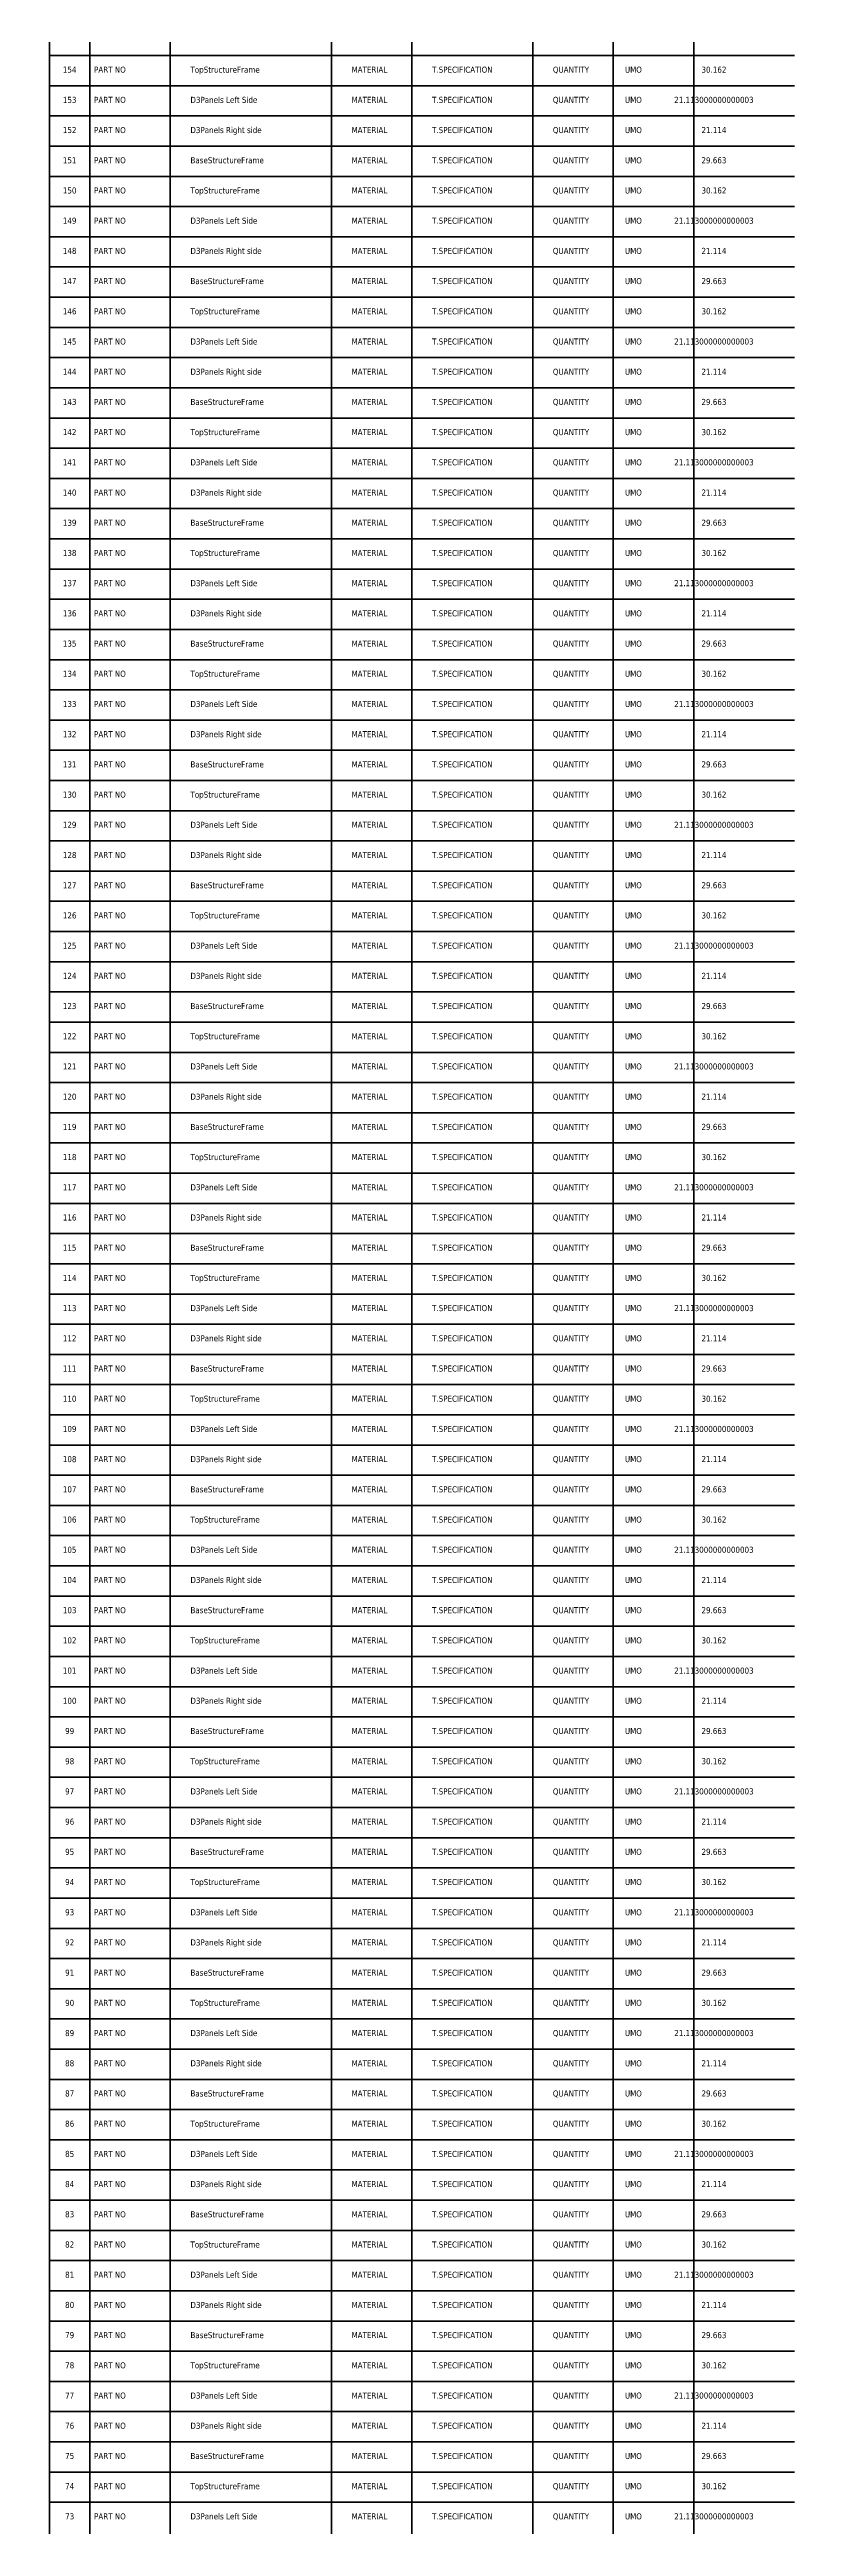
# Model space of a CAD drawing. Header units: metres. Extents: x 849 to 1219, y 30 to 9865.
# Drawn here: x 849 to 1219, y 1258 to 2488 of the extents above; entities that cross this region are included whole.
import ezdxf
from ezdxf.enums import TextEntityAlignment as Align

# ---------------------------------------------------------------- set-up
doc = ezdxf.new("R2010")
doc.units = ezdxf.units.M
doc.layers.add('Default', color=7, linetype='Continuous', lineweight=50, true_color=0x000000)
doc.styles.add('Default', font='tahoma.ttf')

msp = doc.modelspace()

# ---------------------------------------------------------------- linework, layer by layer
at = {"layer": 'Default'}
for p, q in [((849, 160), (849, 9865)), ((869, 9865), (869, 160)), ((909, 9865), (909, 160)), ((989, 9865), (989, 160)), ((1029, 9865), (1029, 160)), ((1089, 9865), (1089, 160)), ((1129, 9865), (1129, 160)), ((1169, 9865), (1169, 160)), ((849, 2485), (1219, 2485)), ((849, 2470), (1219, 2470)), ((849, 2455), (1219, 2455)), ((849, 2440), (1219, 2440)), ((849, 2425), (1219, 2425)), ((849, 2410), (1219, 2410)), ((849, 2395), (1219, 2395)), ((849, 2380), (1219, 2380)), ((849, 2365), (1219, 2365)), ((849, 2350), (1219, 2350)), ((849, 2335), (1219, 2335)), ((849, 2320), (1219, 2320)), ((849, 2305), (1219, 2305)), ((849, 2290), (1219, 2290)), ((849, 2275), (1219, 2275)), ((849, 2260), (1219, 2260)), ((849, 2245), (1219, 2245)), ((849, 2230), (1219, 2230)), ((849, 2215), (1219, 2215)), ((849, 2200), (1219, 2200)), ((849, 2185), (1219, 2185)), ((849, 2170), (1219, 2170)), ((849, 2155), (1219, 2155)), ((849, 2140), (1219, 2140)), ((849, 2125), (1219, 2125)), ((849, 2110), (1219, 2110)), ((849, 2095), (1219, 2095)), ((849, 2080), (1219, 2080)), ((849, 2065), (1219, 2065)), ((849, 2050), (1219, 2050)), ((849, 2035), (1219, 2035)), ((849, 2020), (1219, 2020)), ((849, 2005), (1219, 2005)), ((849, 1990), (1219, 1990)), ((849, 1975), (1219, 1975)), ((849, 1960), (1219, 1960)), ((849, 1945), (1219, 1945)), ((849, 1930), (1219, 1930)), ((849, 1915), (1219, 1915)), ((849, 1900), (1219, 1900)), ((849, 1885), (1219, 1885)), ((849, 1870), (1219, 1870)), ((849, 1855), (1219, 1855)), ((849, 1840), (1219, 1840)), ((849, 1825), (1219, 1825)), ((849, 1810), (1219, 1810)), ((849, 1795), (1219, 1795)), ((849, 1780), (1219, 1780)), ((849, 1765), (1219, 1765)), ((849, 1750), (1219, 1750)), ((849, 1735), (1219, 1735)), ((849, 1720), (1219, 1720)), ((849, 1705), (1219, 1705)), ((849, 1690), (1219, 1690)), ((849, 1675), (1219, 1675)), ((849, 1660), (1219, 1660)), ((849, 1645), (1219, 1645)), ((849, 1630), (1219, 1630)), ((849, 1615), (1219, 1615)), ((849, 1600), (1219, 1600)), ((849, 1585), (1219, 1585)), ((849, 1570), (1219, 1570)), ((849, 1555), (1219, 1555)), ((849, 1540), (1219, 1540)), ((849, 1525), (1219, 1525)), ((849, 1510), (1219, 1510)), ((849, 1495), (1219, 1495)), ((849, 1480), (1219, 1480)), ((849, 1465), (1219, 1465)), ((849, 1450), (1219, 1450)), ((849, 1435), (1219, 1435)), ((849, 1420), (1219, 1420)), ((849, 1405), (1219, 1405)), ((849, 1390), (1219, 1390)), ((849, 1375), (1219, 1375)), ((849, 1360), (1219, 1360)), ((849, 1345), (1219, 1345)), ((849, 1330), (1219, 1330)), ((849, 1315), (1219, 1315)), ((849, 1300), (1219, 1300)), ((849, 1285), (1219, 1285)), ((849, 1270), (1219, 1270))]:
    msp.add_line(p, q, dxfattribs=at)

# ---------------------------------------------------------------- texts
at = {"layer": 'Default', "style": 'Default'}
for s, p in [('154', (859, 2478)), ('PART NO', (879, 2478)), ('UMO', (1139, 2478)), ('30.162', (1179, 2478)), ('153', (859, 2463)), ('PART NO', (879, 2463)), ('UMO', (1139, 2463)), ('21.113000000000003', (1179, 2463)), ('152', (859, 2448)), ('PART NO', (879, 2448)), ('UMO', (1139, 2448)), ('21.114', (1179, 2448)), ('151', (859, 2433)), ('PART NO', (879, 2433)), ('UMO', (1139, 2433)), ('29.663', (1179, 2433)), ('150', (859, 2418)), ('PART NO', (879, 2418)), ('UMO', (1139, 2418)), ('30.162', (1179, 2418)), ('149', (859, 2403)), ('PART NO', (879, 2403)), ('UMO', (1139, 2403)), ('21.113000000000003', (1179, 2403)), ('148', (859, 2388)), ('PART NO', (879, 2388)), ('UMO', (1139, 2388)), ('21.114', (1179, 2388)), ('147', (859, 2373)), ('PART NO', (879, 2373)), ('UMO', (1139, 2373)), ('29.663', (1179, 2373)), ('146', (859, 2358)), ('PART NO', (879, 2358)), ('UMO', (1139, 2358)), ('30.162', (1179, 2358)), ('145', (859, 2343)), ('PART NO', (879, 2343)), ('UMO', (1139, 2343)), ('21.113000000000003', (1179, 2343)), ('144', (859, 2328)), ('PART NO', (879, 2328)), ('UMO', (1139, 2328)), ('21.114', (1179, 2328)), ('143', (859, 2313)), ('PART NO', (879, 2313)), ('UMO', (1139, 2313)), ('29.663', (1179, 2313)), ('142', (859, 2298)), ('PART NO', (879, 2298)), ('UMO', (1139, 2298)), ('30.162', (1179, 2298)), ('141', (859, 2283)), ('PART NO', (879, 2283)), ('UMO', (1139, 2283)), ('21.113000000000003', (1179, 2283)), ('140', (859, 2268)), ('PART NO', (879, 2268)), ('UMO', (1139, 2268)), ('21.114', (1179, 2268)), ('139', (859, 2253)), ('PART NO', (879, 2253)), ('UMO', (1139, 2253)), ('29.663', (1179, 2253)), ('138', (859, 2238)), ('PART NO', (879, 2238)), ('UMO', (1139, 2238)), ('30.162', (1179, 2238)), ('137', (859, 2223)), ('PART NO', (879, 2223)), ('UMO', (1139, 2223)), ('21.113000000000003', (1179, 2223)), ('136', (859, 2208)), ('PART NO', (879, 2208)), ('UMO', (1139, 2208)), ('21.114', (1179, 2208)), ('135', (859, 2193)), ('PART NO', (879, 2193)), ('UMO', (1139, 2193)), ('29.663', (1179, 2193)), ('134', (859, 2178)), ('PART NO', (879, 2178)), ('UMO', (1139, 2178)), ('30.162', (1179, 2178)), ('133', (859, 2163)), ('PART NO', (879, 2163)), ('UMO', (1139, 2163)), ('21.113000000000003', (1179, 2163)), ('132', (859, 2148)), ('PART NO', (879, 2148)), ('UMO', (1139, 2148)), ('21.114', (1179, 2148)), ('131', (859, 2133)), ('PART NO', (879, 2133)), ('UMO', (1139, 2133)), ('29.663', (1179, 2133)), ('130', (859, 2118)), ('PART NO', (879, 2118)), ('UMO', (1139, 2118)), ('30.162', (1179, 2118)), ('129', (859, 2103)), ('PART NO', (879, 2103)), ('UMO', (1139, 2103)), ('21.113000000000003', (1179, 2103)), ('128', (859, 2088)), ('PART NO', (879, 2088)), ('UMO', (1139, 2088)), ('21.114', (1179, 2088)), ('127', (859, 2073)), ('PART NO', (879, 2073)), ('UMO', (1139, 2073)), ('29.663', (1179, 2073)), ('126', (859, 2058)), ('PART NO', (879, 2058)), ('UMO', (1139, 2058)), ('30.162', (1179, 2058)), ('125', (859, 2043)), ('PART NO', (879, 2043)), ('UMO', (1139, 2043)), ('21.113000000000003', (1179, 2043)), ('124', (859, 2028)), ('PART NO', (879, 2028)), ('UMO', (1139, 2028)), ('21.114', (1179, 2028)), ('123', (859, 2013)), ('PART NO', (879, 2013)), ('UMO', (1139, 2013)), ('29.663', (1179, 2013)), ('122', (859, 1998)), ('PART NO', (879, 1998)), ('UMO', (1139, 1998)), ('30.162', (1179, 1998)), ('121', (859, 1983)), ('PART NO', (879, 1983)), ('UMO', (1139, 1983)), ('21.113000000000003', (1179, 1983)), ('120', (859, 1968)), ('PART NO', (879, 1968)), ('UMO', (1139, 1968)), ('21.114', (1179, 1968)), ('119', (859, 1953)), ('PART NO', (879, 1953)), ('UMO', (1139, 1953)), ('29.663', (1179, 1953)), ('118', (859, 1938)), ('PART NO', (879, 1938)), ('UMO', (1139, 1938)), ('30.162', (1179, 1938)), ('117', (859, 1923)), ('PART NO', (879, 1923)), ('UMO', (1139, 1923)), ('21.113000000000003', (1179, 1923)), ('116', (859, 1908)), ('PART NO', (879, 1908)), ('UMO', (1139, 1908)), ('21.114', (1179, 1908)), ('115', (859, 1893)), ('PART NO', (879, 1893)), ('UMO', (1139, 1893)), ('29.663', (1179, 1893)), ('114', (859, 1878)), ('PART NO', (879, 1878)), ('UMO', (1139, 1878)), ('30.162', (1179, 1878)), ('113', (859, 1863)), ('PART NO', (879, 1863)), ('UMO', (1139, 1863)), ('21.113000000000003', (1179, 1863)), ('112', (859, 1848)), ('PART NO', (879, 1848)), ('UMO', (1139, 1848)), ('21.114', (1179, 1848)), ('111', (859, 1833)), ('PART NO', (879, 1833)), ('UMO', (1139, 1833)), ('29.663', (1179, 1833)), ('110', (859, 1818)), ('PART NO', (879, 1818)), ('UMO', (1139, 1818)), ('30.162', (1179, 1818)), ('109', (859, 1803)), ('PART NO', (879, 1803)), ('UMO', (1139, 1803)), ('21.113000000000003', (1179, 1803)), ('108', (859, 1788)), ('PART NO', (879, 1788)), ('UMO', (1139, 1788)), ('21.114', (1179, 1788)), ('107', (859, 1773)), ('PART NO', (879, 1773)), ('UMO', (1139, 1773)), ('29.663', (1179, 1773)), ('106', (859, 1758)), ('PART NO', (879, 1758)), ('UMO', (1139, 1758)), ('30.162', (1179, 1758)), ('105', (859, 1743)), ('PART NO', (879, 1743)), ('UMO', (1139, 1743)), ('21.113000000000003', (1179, 1743)), ('104', (859, 1728)), ('PART NO', (879, 1728)), ('UMO', (1139, 1728)), ('21.114', (1179, 1728)), ('103', (859, 1713)), ('PART NO', (879, 1713)), ('UMO', (1139, 1713)), ('29.663', (1179, 1713)), ('102', (859, 1698)), ('PART NO', (879, 1698)), ('UMO', (1139, 1698)), ('30.162', (1179, 1698)), ('101', (859, 1683)), ('PART NO', (879, 1683)), ('UMO', (1139, 1683)), ('21.113000000000003', (1179, 1683)), ('100', (859, 1668)), ('PART NO', (879, 1668)), ('UMO', (1139, 1668)), ('21.114', (1179, 1668)), ('99', (859, 1653)), ('PART NO', (879, 1653)), ('UMO', (1139, 1653)), ('29.663', (1179, 1653)), ('98', (859, 1638)), ('PART NO', (879, 1638)), ('UMO', (1139, 1638)), ('30.162', (1179, 1638)), ('97', (859, 1623)), ('PART NO', (879, 1623)), ('UMO', (1139, 1623)), ('21.113000000000003', (1179, 1623)), ('96', (859, 1608)), ('PART NO', (879, 1608)), ('UMO', (1139, 1608)), ('21.114', (1179, 1608)), ('95', (859, 1593)), ('PART NO', (879, 1593)), ('UMO', (1139, 1593)), ('29.663', (1179, 1593)), ('94', (859, 1578)), ('PART NO', (879, 1578)), ('UMO', (1139, 1578)), ('30.162', (1179, 1578)), ('93', (859, 1563)), ('PART NO', (879, 1563)), ('UMO', (1139, 1563)), ('21.113000000000003', (1179, 1563)), ('92', (859, 1548)), ('PART NO', (879, 1548)), ('UMO', (1139, 1548)), ('21.114', (1179, 1548)), ('91', (859, 1533)), ('PART NO', (879, 1533)), ('UMO', (1139, 1533)), ('29.663', (1179, 1533)), ('90', (859, 1518)), ('PART NO', (879, 1518)), ('UMO', (1139, 1518)), ('30.162', (1179, 1518)), ('89', (859, 1503)), ('PART NO', (879, 1503)), ('UMO', (1139, 1503)), ('21.113000000000003', (1179, 1503)), ('88', (859, 1488)), ('PART NO', (879, 1488)), ('UMO', (1139, 1488)), ('21.114', (1179, 1488)), ('87', (859, 1473)), ('PART NO', (879, 1473)), ('UMO', (1139, 1473)), ('29.663', (1179, 1473)), ('86', (859, 1458)), ('PART NO', (879, 1458)), ('UMO', (1139, 1458)), ('30.162', (1179, 1458)), ('85', (859, 1443)), ('PART NO', (879, 1443)), ('UMO', (1139, 1443)), ('21.113000000000003', (1179, 1443)), ('84', (859, 1428)), ('PART NO', (879, 1428)), ('UMO', (1139, 1428)), ('21.114', (1179, 1428)), ('83', (859, 1413)), ('PART NO', (879, 1413)), ('UMO', (1139, 1413)), ('29.663', (1179, 1413)), ('82', (859, 1398)), ('PART NO', (879, 1398)), ('UMO', (1139, 1398)), ('30.162', (1179, 1398)), ('81', (859, 1383)), ('PART NO', (879, 1383)), ('UMO', (1139, 1383)), ('21.113000000000003', (1179, 1383)), ('80', (859, 1368)), ('PART NO', (879, 1368)), ('UMO', (1139, 1368)), ('21.114', (1179, 1368)), ('79', (859, 1353)), ('PART NO', (879, 1353)), ('UMO', (1139, 1353)), ('29.663', (1179, 1353)), ('78', (859, 1338)), ('PART NO', (879, 1338)), ('UMO', (1139, 1338)), ('30.162', (1179, 1338)), ('77', (859, 1323)), ('PART NO', (879, 1323)), ('UMO', (1139, 1323)), ('21.113000000000003', (1179, 1323)), ('76', (859, 1308)), ('PART NO', (879, 1308)), ('UMO', (1139, 1308)), ('21.114', (1179, 1308)), ('75', (859, 1293)), ('PART NO', (879, 1293)), ('UMO', (1139, 1293)), ('29.663', (1179, 1293)), ('74', (859, 1278)), ('PART NO', (879, 1278)), ('UMO', (1139, 1278)), ('30.162', (1179, 1278)), ('73', (859, 1263)), ('PART NO', (879, 1263)), ('UMO', (1139, 1263)), ('21.113000000000003', (1179, 1263))]:
    msp.add_text(s, height=3, dxfattribs=at).set_placement(p, align=Align.MIDDLE_CENTER)
for s, p in [('TopStructureFrame', (919, 2478)), ('MATERIAL', (999, 2478)), ('T.SPECIFICATION', (1039, 2478)), ('QUANTITY', (1099, 2478)), ('D3Panels Left Side', (919, 2463)), ('MATERIAL', (999, 2463)), ('T.SPECIFICATION', (1039, 2463)), ('QUANTITY', (1099, 2463)), ('D3Panels Right side', (919, 2448)), ('MATERIAL', (999, 2448)), ('T.SPECIFICATION', (1039, 2448)), ('QUANTITY', (1099, 2448)), ('BaseStructureFrame', (919, 2433)), ('MATERIAL', (999, 2433)), ('T.SPECIFICATION', (1039, 2433)), ('QUANTITY', (1099, 2433)), ('TopStructureFrame', (919, 2418)), ('MATERIAL', (999, 2418)), ('T.SPECIFICATION', (1039, 2418)), ('QUANTITY', (1099, 2418)), ('D3Panels Left Side', (919, 2403)), ('MATERIAL', (999, 2403)), ('T.SPECIFICATION', (1039, 2403)), ('QUANTITY', (1099, 2403)), ('D3Panels Right side', (919, 2388)), ('MATERIAL', (999, 2388)), ('T.SPECIFICATION', (1039, 2388)), ('QUANTITY', (1099, 2388)), ('BaseStructureFrame', (919, 2373)), ('MATERIAL', (999, 2373)), ('T.SPECIFICATION', (1039, 2373)), ('QUANTITY', (1099, 2373)), ('TopStructureFrame', (919, 2358)), ('MATERIAL', (999, 2358)), ('T.SPECIFICATION', (1039, 2358)), ('QUANTITY', (1099, 2358)), ('D3Panels Left Side', (919, 2343)), ('MATERIAL', (999, 2343)), ('T.SPECIFICATION', (1039, 2343)), ('QUANTITY', (1099, 2343)), ('D3Panels Right side', (919, 2328)), ('MATERIAL', (999, 2328)), ('T.SPECIFICATION', (1039, 2328)), ('QUANTITY', (1099, 2328)), ('BaseStructureFrame', (919, 2313)), ('MATERIAL', (999, 2313)), ('T.SPECIFICATION', (1039, 2313)), ('QUANTITY', (1099, 2313)), ('TopStructureFrame', (919, 2298)), ('MATERIAL', (999, 2298)), ('T.SPECIFICATION', (1039, 2298)), ('QUANTITY', (1099, 2298)), ('D3Panels Left Side', (919, 2283)), ('MATERIAL', (999, 2283)), ('T.SPECIFICATION', (1039, 2283)), ('QUANTITY', (1099, 2283)), ('D3Panels Right side', (919, 2268)), ('MATERIAL', (999, 2268)), ('T.SPECIFICATION', (1039, 2268)), ('QUANTITY', (1099, 2268)), ('BaseStructureFrame', (919, 2253)), ('MATERIAL', (999, 2253)), ('T.SPECIFICATION', (1039, 2253)), ('QUANTITY', (1099, 2253)), ('TopStructureFrame', (919, 2238)), ('MATERIAL', (999, 2238)), ('T.SPECIFICATION', (1039, 2238)), ('QUANTITY', (1099, 2238)), ('D3Panels Left Side', (919, 2223)), ('MATERIAL', (999, 2223)), ('T.SPECIFICATION', (1039, 2223)), ('QUANTITY', (1099, 2223)), ('D3Panels Right side', (919, 2208)), ('MATERIAL', (999, 2208)), ('T.SPECIFICATION', (1039, 2208)), ('QUANTITY', (1099, 2208)), ('BaseStructureFrame', (919, 2193)), ('MATERIAL', (999, 2193)), ('T.SPECIFICATION', (1039, 2193)), ('QUANTITY', (1099, 2193)), ('TopStructureFrame', (919, 2178)), ('MATERIAL', (999, 2178)), ('T.SPECIFICATION', (1039, 2178)), ('QUANTITY', (1099, 2178)), ('D3Panels Left Side', (919, 2163)), ('MATERIAL', (999, 2163)), ('T.SPECIFICATION', (1039, 2163)), ('QUANTITY', (1099, 2163)), ('D3Panels Right side', (919, 2148)), ('MATERIAL', (999, 2148)), ('T.SPECIFICATION', (1039, 2148)), ('QUANTITY', (1099, 2148)), ('BaseStructureFrame', (919, 2133)), ('MATERIAL', (999, 2133)), ('T.SPECIFICATION', (1039, 2133)), ('QUANTITY', (1099, 2133)), ('TopStructureFrame', (919, 2118)), ('MATERIAL', (999, 2118)), ('T.SPECIFICATION', (1039, 2118)), ('QUANTITY', (1099, 2118)), ('D3Panels Left Side', (919, 2103)), ('MATERIAL', (999, 2103)), ('T.SPECIFICATION', (1039, 2103)), ('QUANTITY', (1099, 2103)), ('D3Panels Right side', (919, 2088)), ('MATERIAL', (999, 2088)), ('T.SPECIFICATION', (1039, 2088)), ('QUANTITY', (1099, 2088)), ('BaseStructureFrame', (919, 2073)), ('MATERIAL', (999, 2073)), ('T.SPECIFICATION', (1039, 2073)), ('QUANTITY', (1099, 2073)), ('TopStructureFrame', (919, 2058)), ('MATERIAL', (999, 2058)), ('T.SPECIFICATION', (1039, 2058)), ('QUANTITY', (1099, 2058)), ('D3Panels Left Side', (919, 2043)), ('MATERIAL', (999, 2043)), ('T.SPECIFICATION', (1039, 2043)), ('QUANTITY', (1099, 2043)), ('D3Panels Right side', (919, 2028)), ('MATERIAL', (999, 2028)), ('T.SPECIFICATION', (1039, 2028)), ('QUANTITY', (1099, 2028)), ('BaseStructureFrame', (919, 2013)), ('MATERIAL', (999, 2013)), ('T.SPECIFICATION', (1039, 2013)), ('QUANTITY', (1099, 2013)), ('TopStructureFrame', (919, 1998)), ('MATERIAL', (999, 1998)), ('T.SPECIFICATION', (1039, 1998)), ('QUANTITY', (1099, 1998)), ('D3Panels Left Side', (919, 1983)), ('MATERIAL', (999, 1983)), ('T.SPECIFICATION', (1039, 1983)), ('QUANTITY', (1099, 1983)), ('D3Panels Right side', (919, 1968)), ('MATERIAL', (999, 1968)), ('T.SPECIFICATION', (1039, 1968)), ('QUANTITY', (1099, 1968)), ('BaseStructureFrame', (919, 1953)), ('MATERIAL', (999, 1953)), ('T.SPECIFICATION', (1039, 1953)), ('QUANTITY', (1099, 1953)), ('TopStructureFrame', (919, 1938)), ('MATERIAL', (999, 1938)), ('T.SPECIFICATION', (1039, 1938)), ('QUANTITY', (1099, 1938)), ('D3Panels Left Side', (919, 1923)), ('MATERIAL', (999, 1923)), ('T.SPECIFICATION', (1039, 1923)), ('QUANTITY', (1099, 1923)), ('D3Panels Right side', (919, 1908)), ('MATERIAL', (999, 1908)), ('T.SPECIFICATION', (1039, 1908)), ('QUANTITY', (1099, 1908)), ('BaseStructureFrame', (919, 1893)), ('MATERIAL', (999, 1893)), ('T.SPECIFICATION', (1039, 1893)), ('QUANTITY', (1099, 1893)), ('TopStructureFrame', (919, 1878)), ('MATERIAL', (999, 1878)), ('T.SPECIFICATION', (1039, 1878)), ('QUANTITY', (1099, 1878)), ('D3Panels Left Side', (919, 1863)), ('MATERIAL', (999, 1863)), ('T.SPECIFICATION', (1039, 1863)), ('QUANTITY', (1099, 1863)), ('D3Panels Right side', (919, 1848)), ('MATERIAL', (999, 1848)), ('T.SPECIFICATION', (1039, 1848)), ('QUANTITY', (1099, 1848)), ('BaseStructureFrame', (919, 1833)), ('MATERIAL', (999, 1833)), ('T.SPECIFICATION', (1039, 1833)), ('QUANTITY', (1099, 1833)), ('TopStructureFrame', (919, 1818)), ('MATERIAL', (999, 1818)), ('T.SPECIFICATION', (1039, 1818)), ('QUANTITY', (1099, 1818)), ('D3Panels Left Side', (919, 1803)), ('MATERIAL', (999, 1803)), ('T.SPECIFICATION', (1039, 1803)), ('QUANTITY', (1099, 1803)), ('D3Panels Right side', (919, 1788)), ('MATERIAL', (999, 1788)), ('T.SPECIFICATION', (1039, 1788)), ('QUANTITY', (1099, 1788)), ('BaseStructureFrame', (919, 1773)), ('MATERIAL', (999, 1773)), ('T.SPECIFICATION', (1039, 1773)), ('QUANTITY', (1099, 1773)), ('TopStructureFrame', (919, 1758)), ('MATERIAL', (999, 1758)), ('T.SPECIFICATION', (1039, 1758)), ('QUANTITY', (1099, 1758)), ('D3Panels Left Side', (919, 1743)), ('MATERIAL', (999, 1743)), ('T.SPECIFICATION', (1039, 1743)), ('QUANTITY', (1099, 1743)), ('D3Panels Right side', (919, 1728)), ('MATERIAL', (999, 1728)), ('T.SPECIFICATION', (1039, 1728)), ('QUANTITY', (1099, 1728)), ('BaseStructureFrame', (919, 1713)), ('MATERIAL', (999, 1713)), ('T.SPECIFICATION', (1039, 1713)), ('QUANTITY', (1099, 1713)), ('TopStructureFrame', (919, 1698)), ('MATERIAL', (999, 1698)), ('T.SPECIFICATION', (1039, 1698)), ('QUANTITY', (1099, 1698)), ('D3Panels Left Side', (919, 1683)), ('MATERIAL', (999, 1683)), ('T.SPECIFICATION', (1039, 1683)), ('QUANTITY', (1099, 1683)), ('D3Panels Right side', (919, 1668)), ('MATERIAL', (999, 1668)), ('T.SPECIFICATION', (1039, 1668)), ('QUANTITY', (1099, 1668)), ('BaseStructureFrame', (919, 1653)), ('MATERIAL', (999, 1653)), ('T.SPECIFICATION', (1039, 1653)), ('QUANTITY', (1099, 1653)), ('TopStructureFrame', (919, 1638)), ('MATERIAL', (999, 1638)), ('T.SPECIFICATION', (1039, 1638)), ('QUANTITY', (1099, 1638)), ('D3Panels Left Side', (919, 1623)), ('MATERIAL', (999, 1623)), ('T.SPECIFICATION', (1039, 1623)), ('QUANTITY', (1099, 1623)), ('D3Panels Right side', (919, 1608)), ('MATERIAL', (999, 1608)), ('T.SPECIFICATION', (1039, 1608)), ('QUANTITY', (1099, 1608)), ('BaseStructureFrame', (919, 1593)), ('MATERIAL', (999, 1593)), ('T.SPECIFICATION', (1039, 1593)), ('QUANTITY', (1099, 1593)), ('TopStructureFrame', (919, 1578)), ('MATERIAL', (999, 1578)), ('T.SPECIFICATION', (1039, 1578)), ('QUANTITY', (1099, 1578)), ('D3Panels Left Side', (919, 1563)), ('MATERIAL', (999, 1563)), ('T.SPECIFICATION', (1039, 1563)), ('QUANTITY', (1099, 1563)), ('D3Panels Right side', (919, 1548)), ('MATERIAL', (999, 1548)), ('T.SPECIFICATION', (1039, 1548)), ('QUANTITY', (1099, 1548)), ('BaseStructureFrame', (919, 1533)), ('MATERIAL', (999, 1533)), ('T.SPECIFICATION', (1039, 1533)), ('QUANTITY', (1099, 1533)), ('TopStructureFrame', (919, 1518)), ('MATERIAL', (999, 1518)), ('T.SPECIFICATION', (1039, 1518)), ('QUANTITY', (1099, 1518)), ('D3Panels Left Side', (919, 1503)), ('MATERIAL', (999, 1503)), ('T.SPECIFICATION', (1039, 1503)), ('QUANTITY', (1099, 1503)), ('D3Panels Right side', (919, 1488)), ('MATERIAL', (999, 1488)), ('T.SPECIFICATION', (1039, 1488)), ('QUANTITY', (1099, 1488)), ('BaseStructureFrame', (919, 1473)), ('MATERIAL', (999, 1473)), ('T.SPECIFICATION', (1039, 1473)), ('QUANTITY', (1099, 1473)), ('TopStructureFrame', (919, 1458)), ('MATERIAL', (999, 1458)), ('T.SPECIFICATION', (1039, 1458)), ('QUANTITY', (1099, 1458)), ('D3Panels Left Side', (919, 1443)), ('MATERIAL', (999, 1443)), ('T.SPECIFICATION', (1039, 1443)), ('QUANTITY', (1099, 1443)), ('D3Panels Right side', (919, 1428)), ('MATERIAL', (999, 1428)), ('T.SPECIFICATION', (1039, 1428)), ('QUANTITY', (1099, 1428)), ('BaseStructureFrame', (919, 1413)), ('MATERIAL', (999, 1413)), ('T.SPECIFICATION', (1039, 1413)), ('QUANTITY', (1099, 1413)), ('TopStructureFrame', (919, 1398)), ('MATERIAL', (999, 1398)), ('T.SPECIFICATION', (1039, 1398)), ('QUANTITY', (1099, 1398)), ('D3Panels Left Side', (919, 1383)), ('MATERIAL', (999, 1383)), ('T.SPECIFICATION', (1039, 1383)), ('QUANTITY', (1099, 1383)), ('D3Panels Right side', (919, 1368)), ('MATERIAL', (999, 1368)), ('T.SPECIFICATION', (1039, 1368)), ('QUANTITY', (1099, 1368)), ('BaseStructureFrame', (919, 1353)), ('MATERIAL', (999, 1353)), ('T.SPECIFICATION', (1039, 1353)), ('QUANTITY', (1099, 1353)), ('TopStructureFrame', (919, 1338)), ('MATERIAL', (999, 1338)), ('T.SPECIFICATION', (1039, 1338)), ('QUANTITY', (1099, 1338)), ('D3Panels Left Side', (919, 1323)), ('MATERIAL', (999, 1323)), ('T.SPECIFICATION', (1039, 1323)), ('QUANTITY', (1099, 1323)), ('D3Panels Right side', (919, 1308)), ('MATERIAL', (999, 1308)), ('T.SPECIFICATION', (1039, 1308)), ('QUANTITY', (1099, 1308)), ('BaseStructureFrame', (919, 1293)), ('MATERIAL', (999, 1293)), ('T.SPECIFICATION', (1039, 1293)), ('QUANTITY', (1099, 1293)), ('TopStructureFrame', (919, 1278)), ('MATERIAL', (999, 1278)), ('T.SPECIFICATION', (1039, 1278)), ('QUANTITY', (1099, 1278)), ('D3Panels Left Side', (919, 1263)), ('MATERIAL', (999, 1263)), ('T.SPECIFICATION', (1039, 1263)), ('QUANTITY', (1099, 1263))]:
    msp.add_text(s, height=3, dxfattribs=at).set_placement(p, align=Align.MIDDLE_LEFT)

doc.saveas('drawing.dxf')
